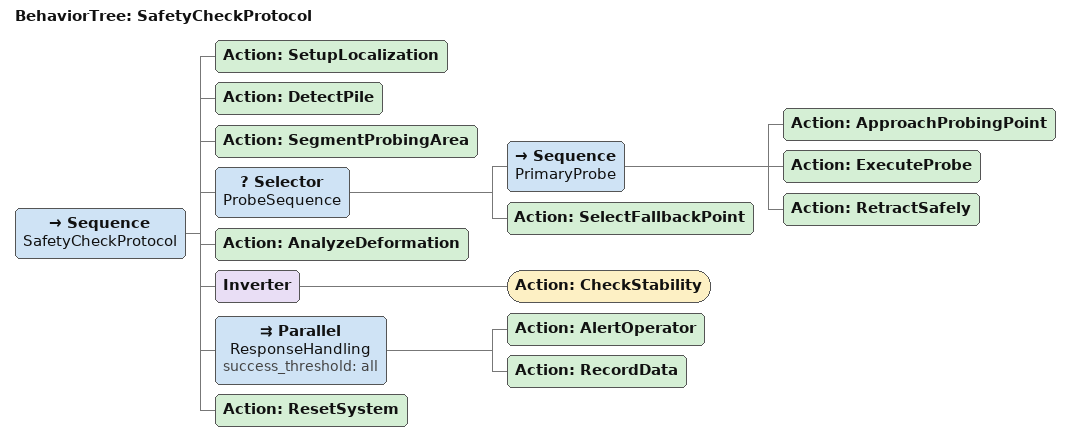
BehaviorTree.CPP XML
<root BTCPP_format="4" main_tree_to_execute="SafetyCheckProtocol">

  <BehaviorTree ID="SafetyCheckProtocol">
    <Sequence name="SafetyCheckProtocol">
      <Action ID="SetupLocalization"/>
      <Action ID="DetectPile"/>
      <Action ID="SegmentProbingArea"/>

      <Selector name="ProbeSequence">
        <Sequence name="PrimaryProbe">
          <Action ID="ApproachProbingPoint"/>
          <Action ID="ExecuteProbe"/>
          <Action ID="RetractSafely"/>
        </Sequence>
        <Action ID="SelectFallbackPoint"/>
      </Selector>

      <Action ID="AnalyzeDeformation"/>
      <Inverter>
        <Action ID="CheckStability"/>
      </Inverter>

      <Parallel name="ResponseHandling" success_threshold="all">
        <Action ID="AlertOperator"/>
        <Action ID="RecordData"/>
      </Parallel>

      <Action ID="ResetSystem"/>
    </Sequence>
  </BehaviorTree>
</root>
